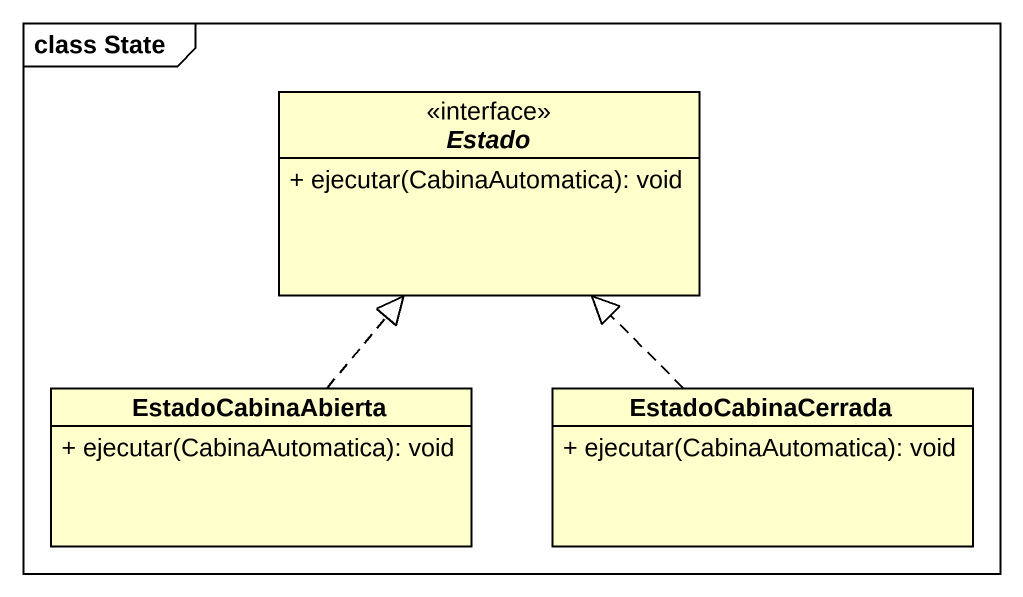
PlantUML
@startuml
mainframe class State
hide circle
hide empty members
skinparam classAttributeIconSize 0
interface Estado <<interface>> {
  + ejecutar(CabinaAutomatica): void
}
class EstadoCabinaAbierta {
  + ejecutar(CabinaAutomatica): void
}
class EstadoCabinaCerrada {
  + ejecutar(CabinaAutomatica): void
}
EstadoCabinaAbierta .up.|> Estado
EstadoCabinaCerrada .up.|> Estado
@enduml
